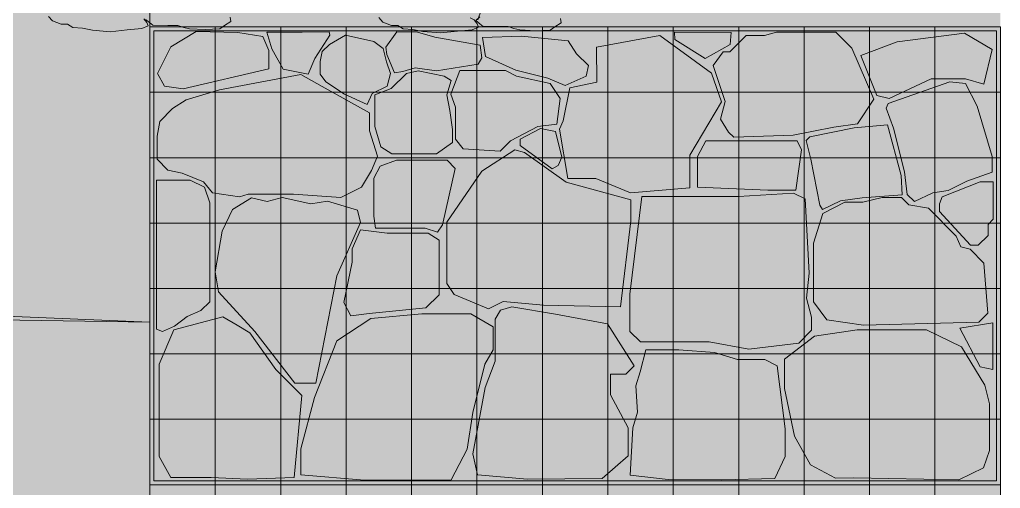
# Model space of a CAD drawing. Header units: centimetres. Extents: x -4381 to 5639, y -3920 to 4826.
# Drawn here: x 4.961 to 5.941, y 26.537 to 27.006 of the extents above; entities that cross this region are included whole.
import ezdxf
from ezdxf.xclip import XClip

# ---------------------------------------------------------------- set-up
doc = ezdxf.new("R2010")
doc.units = ezdxf.units.CM
doc.header["$MEASUREMENT"] = 0
doc.header["$XCLIPFRAME"] = 0
doc.set_wipeout_variables(frame=1)
doc.linetypes.add('Dashed', pattern=[0.564444, 0.282222, -0.282222])
doc.linetypes.add('Wipeout_Contour', pattern=[100, 0, -100])
for name, color, linetype in [('0- SITE', 7, 'Continuous'), ('Drawing & Figure', 7, 'Continuous'), ('Mur de clôture', 7, 'Continuous')]:
    doc.layers.add(name, color=color, linetype=linetype)
for name, color, linetype, lineweight in [('0- SITE_Pen_No__1', 7, 'Continuous', 5), ('0- SITE_Pen_No__18', 9, 'Continuous', 5), ('0_Pen_No__1', 7, 'Continuous', 5), ('0_Pen_No__20', 1, 'Continuous', 5), ('0_Pen_No__7', 7, 'Continuous', 5), ('Mur de clôture_Pen_No__1', 7, 'Continuous', 5), ('net_Pen_No__1', 7, 'Continuous', 5)]:
    doc.layers.add(name, color=color, linetype=linetype, lineweight=lineweight)
for name, color, linetype, lineweight, true_color in [('0- SITE_Pen_No__102', 7, 'Continuous', 5, 0xcccccc), ('0_Pen_No__254', 7, 'Continuous', 13, 0xe8e8e8), ('cad-block.com_Pen_No__62', 7, 'Continuous', 5, 0xaaaaaa), ('MURS CLOTURE_Pen_No__181', 7, 'Continuous', 5, 0xddeaa8)]:
    doc.layers.add(name, color=color, linetype=linetype, lineweight=lineweight, true_color=true_color)

# ---------------------------------------------------------------- blocks, each defined once
blk = doc.blocks.new('Drawing_8_8', base_point=(-322.57542, 32.20361))
at = {"layer": '0_Pen_No__254', "linetype": 'Continuous', "ltscale": 10}
for points in [[(5.20987, 26.95691), (5.20987, 26.97511), (5.2039, 26.98929), (5.17883, 26.99311), (5.13719, 26.99402), (5.11193, 26.97887), (5.09857, 26.95229), (5.10581, 26.9394), (5.1242, 26.93685)], [(5.22409, 26.95645), (5.2492, 26.9514), (5.25583, 26.96718), (5.27104, 26.99065), (5.27013, 26.99377), (5.24332, 26.99363), (5.20804, 26.99352), (5.21284, 26.97689)], [(5.28655, 26.99046), (5.27055, 26.98121), (5.26338, 26.97405), (5.26118, 26.96411), (5.26118, 26.9514), (5.26686, 26.94391), (5.28552, 26.93144), (5.30836, 26.92102), (5.31335, 26.93222), (5.32821, 26.93953), (5.33144, 26.95222), (5.32749, 26.96381), (5.32419, 26.97721), (5.31473, 26.98401)], [(5.32777, 26.97114), (5.33548, 26.953), (5.34391, 26.95427), (5.35609, 26.95785), (5.37764, 26.95491), (5.41915, 26.96145), (5.42276, 26.96782), (5.42102, 26.98048), (5.37594, 26.98858), (5.35865, 26.9936), (5.33794, 26.99376), (5.32674, 26.97855)], [(5.42357, 26.98811), (5.4265, 26.96901), (5.45676, 26.95556), (5.48869, 26.94761), (5.5061, 26.94033), (5.52722, 26.94964), (5.52942, 26.9601), (5.51753, 26.972), (5.509, 26.98494), (5.46258, 26.98959)], [(5.50889, 26.84719), (5.53678, 26.84719), (5.57149, 26.83272), (5.63058, 26.83781), (5.63058, 26.87045), (5.66237, 26.92378), (5.65222, 26.95257), (5.60067, 26.99017), (5.53753, 26.97842), (5.53758, 26.94362), (5.51065, 26.93794), (5.50412, 26.90493), (5.50039, 26.89639)], [(5.6154, 26.99343), (5.61554, 26.9862), (5.64587, 26.96726), (5.67097, 26.98112), (5.67202, 26.99318)], [(5.67453, 26.88839), (5.73378, 26.8904), (5.77473, 26.89861), (5.79834, 26.90188), (5.81465, 26.92666), (5.79258, 26.97757), (5.77648, 26.99366), (5.71738, 26.99366), (5.70539, 26.99011), (5.687, 26.99011), (5.67078, 26.97389), (5.66382, 26.97389), (5.65385, 26.96024), (5.66588, 26.92422), (5.66146, 26.90639), (5.66936, 26.89355)], [(5.83005, 26.92724), (5.8717, 26.9468), (5.9063, 26.9468), (5.92451, 26.94136), (5.93295, 26.97632), (5.9051, 26.99261), (5.83786, 26.98382), (5.80157, 26.97016), (5.81759, 26.93029)], [(5.09821, 26.88941), (5.09821, 26.8664), (5.10893, 26.85568), (5.12321, 26.85271), (5.1446, 26.84404), (5.15364, 26.83284), (5.18045, 26.82891), (5.18928, 26.8315), (5.2345, 26.8315), (5.28199, 26.8282), (5.30237, 26.8387), (5.31237, 26.85506), (5.31846, 26.86952), (5.31037, 26.89496), (5.31037, 26.91299), (5.2419, 26.95104), (5.16046, 26.9359), (5.12737, 26.92596), (5.11373, 26.91716), (5.10082, 26.90425)], [(5.31599, 26.93088), (5.31599, 26.89913), (5.32196, 26.87872), (5.33281, 26.87202), (5.3774, 26.87202), (5.39339, 26.88318), (5.39339, 26.89609), (5.39075, 26.91533), (5.38777, 26.93094), (5.39221, 26.94529), (5.38507, 26.94945), (5.35929, 26.95494), (5.34739, 26.95233), (5.33231, 26.93725)], [(5.39196, 26.93168), (5.39654, 26.91842), (5.39654, 26.88668), (5.40403, 26.87672), (5.4412, 26.87456), (5.45153, 26.8849), (5.47868, 26.89906), (5.4977, 26.90159), (5.50099, 26.92706), (5.49112, 26.94231), (5.45758, 26.94942), (5.44658, 26.95525), (5.40078, 26.95525)], [(5.84781, 26.83114), (5.85525, 26.82406), (5.8735, 26.83289), (5.88885, 26.8352), (5.90754, 26.84455), (5.93273, 26.85351), (5.93273, 26.86909), (5.91794, 26.91953), (5.90634, 26.94213), (5.89059, 26.94368), (5.82881, 26.92211), (5.82686, 26.91767), (5.83411, 26.89753), (5.84519, 26.85379)], [(5.46102, 26.88021), (5.49314, 26.857), (5.49908, 26.86015), (5.50288, 26.86858), (5.49658, 26.89435), (5.48137, 26.89731), (5.46102, 26.88652)], [(5.76051, 26.82058), (5.76311, 26.81636), (5.78118, 26.82474), (5.80302, 26.82785), (5.84288, 26.83098), (5.84177, 26.85026), (5.82832, 26.90087), (5.79494, 26.89791), (5.7507, 26.889), (5.74689, 26.88519), (5.75172, 26.86649)], [(5.63833, 26.83854), (5.70875, 26.83556), (5.73674, 26.83556), (5.74222, 26.87575), (5.73801, 26.885), (5.64662, 26.885), (5.63833, 26.86905)], [(5.48459, 26.72053), (5.56154, 26.71906), (5.57163, 26.80475), (5.57163, 26.82578), (5.5071, 26.84356), (5.46528, 26.87307), (5.45571, 26.87586), (5.42272, 26.85466), (5.38767, 26.80349), (5.38767, 26.74229), (5.39511, 26.73124), (5.42958, 26.717), (5.44405, 26.72423)], [(5.3164, 26.79754), (5.36625, 26.79754), (5.37855, 26.79358), (5.38357, 26.80096), (5.39611, 26.85729), (5.38801, 26.86539), (5.33742, 26.86539), (5.32121, 26.85947), (5.31486, 26.84764), (5.31486, 26.80961)], [(5.09749, 26.69653), (5.1038, 26.69423), (5.11572, 26.69973), (5.12829, 26.70927), (5.14201, 26.71512), (5.15088, 26.72399), (5.15088, 26.82294), (5.14556, 26.83847), (5.13135, 26.84563), (5.09749, 26.84563)], [(5.88006, 26.81438), (5.91117, 26.78048), (5.91899, 26.78048), (5.92873, 26.79022), (5.92873, 26.80139), (5.93394, 26.8066), (5.93394, 26.84372), (5.92068, 26.84372), (5.88298, 26.82904), (5.88006, 26.82176)], [(5.15947, 26.73384), (5.1958, 26.69432), (5.23589, 26.64265), (5.25676, 26.64265), (5.2779, 26.74981), (5.30148, 26.80329), (5.2984, 26.81569), (5.2684, 26.82443), (5.25178, 26.82196), (5.22335, 26.82826), (5.20834, 26.82432), (5.19266, 26.82795), (5.17352, 26.81631), (5.16342, 26.7945), (5.15631, 26.75388)], [(5.57072, 26.69416), (5.58125, 26.68383), (5.65006, 26.68383), (5.68955, 26.67657), (5.73953, 26.68276), (5.7524, 26.69563), (5.7524, 26.70872), (5.74714, 26.72753), (5.74989, 26.75245), (5.746, 26.82681), (5.73415, 26.83262), (5.67917, 26.82935), (5.58286, 26.82935), (5.57072, 26.73154)], [(5.80422, 26.70053), (5.91955, 26.70366), (5.92857, 26.71269), (5.92448, 26.76272), (5.91068, 26.77652), (5.90166, 26.77902), (5.89696, 26.78964), (5.86906, 26.81754), (5.8497, 26.82104), (5.84235, 26.82838), (5.82283, 26.82838), (5.8035, 26.82342), (5.78564, 26.82342), (5.76364, 26.81239), (5.75431, 26.78268), (5.75431, 26.72386), (5.7675, 26.70583)], [(5.29196, 26.7099), (5.3102, 26.71235), (5.36694, 26.71785), (5.38012, 26.73103), (5.38012, 26.78569), (5.3692, 26.79247), (5.3281, 26.79247), (5.30146, 26.7959), (5.29307, 26.77686), (5.29307, 26.7636), (5.28494, 26.72311)], [(5.24201, 26.55104), (5.30545, 26.54566), (5.39225, 26.546), (5.408, 26.57649), (5.41388, 26.61333), (5.42593, 26.66145), (5.43422, 26.67588), (5.43422, 26.69893), (5.41168, 26.7119), (5.36295, 26.7119), (5.31192, 26.70732), (5.27798, 26.68496), (5.25552, 26.62829), (5.24201, 26.57684)], [(5.41377, 26.57185), (5.41856, 26.55099), (5.46831, 26.54649), (5.5431, 26.54722), (5.56913, 26.57002), (5.56913, 26.59808), (5.55139, 26.63092), (5.55139, 26.65161), (5.56664, 26.65161), (5.5749, 26.65987), (5.54827, 26.70188), (5.49641, 26.71157), (5.45264, 26.71877), (5.44148, 26.71565), (5.43599, 26.70658), (5.43599, 26.66452), (5.42598, 26.63831)], [(5.10035, 26.66147), (5.10035, 26.56921), (5.11184, 26.54846), (5.15231, 26.54846), (5.18847, 26.54659), (5.23523, 26.54836), (5.243, 26.63021), (5.2169, 26.65631), (5.19097, 26.6931), (5.1639, 26.70893), (5.11509, 26.69592)], [(5.90067, 26.69768), (5.9207, 26.6591), (5.9334, 26.65612), (5.9334, 26.70308)], [(5.89964, 26.54592), (5.92414, 26.55792), (5.93016, 26.57546), (5.93016, 26.62188), (5.92545, 26.64053), (5.9022, 26.67897), (5.86716, 26.69607), (5.79779, 26.69607), (5.75533, 26.68972), (5.72515, 26.66647), (5.72515, 26.63742), (5.73539, 26.58955), (5.75119, 26.56109), (5.77617, 26.54761), (5.79441, 26.54801)], [(5.5711, 26.55075), (5.60914, 26.54644), (5.66273, 26.54583), (5.71562, 26.5472), (5.72595, 26.56918), (5.72595, 26.59694), (5.71804, 26.65991), (5.7055, 26.66615), (5.67816, 26.66615), (5.6554, 26.67329), (5.61964, 26.67595), (5.58661, 26.67595), (5.5811, 26.65409), (5.57673, 26.64008), (5.57849, 26.61366), (5.57358, 26.598)]]:
    blk.add_hatch(color=256, dxfattribs=at).paths.add_polyline_path(points)
at = {"layer": '0_Pen_No__7', "linetype": 'Continuous', "ltscale": 10, "flags": 128}
for points in [[(5.41891, 27.00567), (5.42223, 27.01549)], [(5.50153, 27.00732), (5.50216, 27.00273), (5.49559, 26.99882), (5.49099, 26.99556), (5.47657, 26.99496), (5.46083, 26.99568), (5.45494, 26.99701), (5.44905, 26.999), (5.43921, 26.99904), (5.42413, 26.9991), (5.42087, 27.00173), (5.41695, 27.00502), (5.42089, 27.00894)], [(5.41891, 27.00567), (5.42223, 27.01549)], [(5.50153, 27.00732), (5.50216, 27.00273), (5.49559, 26.99882), (5.49099, 26.99556), (5.47657, 26.99496), (5.46083, 26.99568), (5.45494, 26.99701), (5.44905, 26.999), (5.43921, 26.99904), (5.42413, 26.9991), (5.42087, 27.00173), (5.41695, 27.00502), (5.42089, 27.00894)], [(5.41106, 27.00767), (5.41498, 27.00569), (5.41824, 27.00174), (5.41954, 26.99846), (5.41298, 26.99587), (5.39855, 26.99461), (5.3815, 26.99271), (5.3638, 26.99409), (5.35397, 26.99609), (5.34414, 26.99679), (5.33891, 27.00008), (5.33235, 27.00011), (5.32384, 27.00342), (5.31993, 27.00802)], [(5.41106, 27.00767), (5.41498, 27.00569), (5.41824, 27.00174), (5.41954, 26.99846), (5.41298, 26.99587), (5.39855, 26.99461), (5.3815, 26.99271), (5.3638, 26.99409), (5.35397, 26.99609), (5.34414, 26.99679), (5.33891, 27.00008), (5.33235, 27.00011), (5.32384, 27.00342), (5.31993, 27.00802)]]:
    blk.add_lwpolyline(points, dxfattribs=at)
at = {"layer": 'cad-block.com_Pen_No__62', "linetype": 'Continuous', "ltscale": 10, "flags": 128}
for points in [[(5.20987, 26.95691), (5.20987, 26.97511), (5.2039, 26.98929), (5.17883, 26.99311), (5.13719, 26.99402), (5.11193, 26.97887), (5.09857, 26.95229), (5.10581, 26.9394), (5.1242, 26.93685), (5.20987, 26.95691)], [(5.22409, 26.95645), (5.21284, 26.97689), (5.20804, 26.99352), (5.24332, 26.99363), (5.27013, 26.99377), (5.27104, 26.99065), (5.25583, 26.96718), (5.2492, 26.9514), (5.22409, 26.95645)], [(5.28655, 26.99046), (5.31473, 26.98401), (5.32419, 26.97721), (5.32749, 26.96381), (5.33144, 26.95222), (5.32821, 26.93953), (5.31335, 26.93222), (5.30836, 26.92102), (5.28552, 26.93144), (5.26686, 26.94391), (5.26118, 26.9514), (5.26118, 26.96411), (5.26338, 26.97405), (5.27055, 26.98121), (5.28655, 26.99046)], [(5.32777, 26.97114), (5.33548, 26.953), (5.34391, 26.95427), (5.35609, 26.95785), (5.37764, 26.95491), (5.41915, 26.96145), (5.42276, 26.96782), (5.42102, 26.98048), (5.37594, 26.98858), (5.35865, 26.9936), (5.33794, 26.99376), (5.32674, 26.97855), (5.32777, 26.97114)], [(5.42357, 26.98811), (5.4265, 26.96901), (5.45676, 26.95556), (5.48869, 26.94761), (5.5061, 26.94033), (5.52722, 26.94964), (5.52942, 26.9601), (5.51753, 26.972), (5.509, 26.98494), (5.46258, 26.98959), (5.42357, 26.98811)], [(5.50889, 26.84719), (5.53678, 26.84719), (5.57149, 26.83272), (5.63058, 26.83781), (5.63058, 26.87045), (5.66237, 26.92378), (5.65222, 26.95257), (5.60067, 26.99017), (5.53753, 26.97842), (5.53758, 26.94362), (5.51065, 26.93794), (5.50412, 26.90493), (5.50039, 26.89639), (5.50889, 26.84719)], [(5.6154, 26.99343), (5.61554, 26.9862), (5.64587, 26.96726), (5.67097, 26.98112), (5.67202, 26.99318), (5.6154, 26.99343)], [(5.67453, 26.88839), (5.66936, 26.89355), (5.66146, 26.90639), (5.66588, 26.92422), (5.65385, 26.96024), (5.66382, 26.97389), (5.67078, 26.97389), (5.687, 26.99011), (5.70539, 26.99011), (5.71738, 26.99366), (5.77648, 26.99366), (5.79258, 26.97757), (5.81465, 26.92666), (5.79834, 26.90188), (5.77473, 26.89861), (5.73378, 26.8904), (5.67453, 26.88839)], [(5.83005, 26.92724), (5.81759, 26.93029), (5.80157, 26.97016), (5.83786, 26.98382), (5.9051, 26.99261), (5.93295, 26.97632), (5.92451, 26.94136), (5.9063, 26.9468), (5.8717, 26.9468), (5.83005, 26.92724)], [(5.28199, 26.8282), (5.30237, 26.8387), (5.31237, 26.85506), (5.31846, 26.86952), (5.31037, 26.89496), (5.31037, 26.91299), (5.26321, 26.9392), (5.2419, 26.95104), (5.16046, 26.9359), (5.12737, 26.92596), (5.11373, 26.91716), (5.10082, 26.90425), (5.09821, 26.88941), (5.09821, 26.8664), (5.10893, 26.85568), (5.12321, 26.85271), (5.1446, 26.84404), (5.15364, 26.83284), (5.18045, 26.82891), (5.18928, 26.8315), (5.2345, 26.8315), (5.28199, 26.8282)], [(5.31599, 26.93088), (5.31599, 26.89913), (5.32196, 26.87872), (5.33281, 26.87202), (5.3774, 26.87202), (5.39339, 26.88318), (5.39339, 26.89609), (5.39075, 26.91533), (5.38777, 26.93094), (5.39221, 26.94529), (5.38507, 26.94945), (5.35929, 26.95494), (5.34739, 26.95233), (5.33231, 26.93725), (5.31599, 26.93088)], [(5.39654, 26.88668), (5.39654, 26.90081), (5.39654, 26.91842), (5.39196, 26.93168), (5.40078, 26.95525), (5.44658, 26.95525), (5.45758, 26.94942), (5.49112, 26.94231), (5.50099, 26.92706), (5.4977, 26.90159), (5.47868, 26.89906), (5.45153, 26.8849), (5.4412, 26.87456), (5.40403, 26.87672), (5.39654, 26.88668)], [(5.84781, 26.83114), (5.84519, 26.85379), (5.83411, 26.89753), (5.82686, 26.91767), (5.82881, 26.92211), (5.89059, 26.94368), (5.90634, 26.94213), (5.91794, 26.91953), (5.93273, 26.86909), (5.93273, 26.85351), (5.90754, 26.84455), (5.88885, 26.8352), (5.8735, 26.83289), (5.85525, 26.82406), (5.84781, 26.83114)], [(5.46102, 26.88021), (5.46102, 26.88652), (5.48137, 26.89731), (5.49658, 26.89435), (5.50288, 26.86858), (5.49908, 26.86015), (5.49314, 26.857), (5.46102, 26.88021)], [(5.76051, 26.82058), (5.75172, 26.86649), (5.74689, 26.88519), (5.7507, 26.889), (5.79494, 26.89791), (5.82832, 26.90087), (5.84177, 26.85026), (5.84288, 26.83098), (5.80302, 26.82785), (5.78118, 26.82474), (5.76311, 26.81636), (5.76051, 26.82058)], [(5.63833, 26.83854), (5.63833, 26.86905), (5.64662, 26.885), (5.73801, 26.885), (5.74222, 26.87575), (5.73674, 26.83556), (5.70875, 26.83556), (5.63833, 26.83854)], [(5.48459, 26.72053), (5.44405, 26.72423), (5.42958, 26.717), (5.39511, 26.73124), (5.38767, 26.74229), (5.38767, 26.80349), (5.42272, 26.85466), (5.45571, 26.87586), (5.46528, 26.87307), (5.5071, 26.84356), (5.57163, 26.82578), (5.57163, 26.80475), (5.56154, 26.71906), (5.48459, 26.72053)], [(5.3164, 26.79754), (5.36625, 26.79754), (5.37855, 26.79358), (5.38357, 26.80096), (5.39611, 26.85729), (5.38801, 26.86539), (5.33742, 26.86539), (5.32121, 26.85947), (5.31486, 26.84764), (5.31486, 26.80961), (5.3164, 26.79754)], [(5.09749, 26.69653), (5.09749, 26.84563), (5.12685, 26.84563), (5.13135, 26.84563), (5.14556, 26.83847), (5.15088, 26.82294), (5.15088, 26.72399), (5.14201, 26.71512), (5.12829, 26.70927), (5.11572, 26.69973), (5.1038, 26.69423), (5.09749, 26.69653)], [(5.88006, 26.81438), (5.88006, 26.82176), (5.88298, 26.82904), (5.92068, 26.84372), (5.93394, 26.84372), (5.93394, 26.82276), (5.93394, 26.8066), (5.92873, 26.80139), (5.92873, 26.79022), (5.91899, 26.78048), (5.91117, 26.78048), (5.88006, 26.81438)], [(5.15947, 26.73384), (5.15631, 26.75388), (5.16342, 26.7945), (5.17352, 26.81631), (5.19266, 26.82795), (5.20834, 26.82432), (5.22335, 26.82826), (5.25178, 26.82196), (5.2684, 26.82443), (5.2984, 26.81569), (5.30148, 26.80329), (5.2779, 26.74981), (5.25676, 26.64265), (5.23589, 26.64265), (5.1958, 26.69432), (5.15947, 26.73384)], [(5.57072, 26.69416), (5.57072, 26.73154), (5.58286, 26.82935), (5.60221, 26.82935), (5.67917, 26.82935), (5.73415, 26.83262), (5.746, 26.82681), (5.74989, 26.75245), (5.74714, 26.72753), (5.7524, 26.70872), (5.7524, 26.69563), (5.73953, 26.68276), (5.68955, 26.67657), (5.65006, 26.68383), (5.58125, 26.68383), (5.57072, 26.69416)], [(5.80422, 26.70053), (5.7675, 26.70583), (5.75431, 26.72386), (5.75431, 26.78268), (5.76364, 26.81239), (5.78564, 26.82342), (5.8035, 26.82342), (5.82283, 26.82838), (5.84235, 26.82838), (5.8497, 26.82104), (5.86906, 26.81754), (5.89696, 26.78964), (5.90166, 26.77902), (5.91068, 26.77652), (5.92448, 26.76272), (5.92857, 26.71269), (5.91955, 26.70366), (5.80422, 26.70053)], [(5.29196, 26.7099), (5.28494, 26.72311), (5.29307, 26.7636), (5.29307, 26.77686), (5.30146, 26.7959), (5.3281, 26.79247), (5.3692, 26.79247), (5.38012, 26.78569), (5.38012, 26.73103), (5.36694, 26.71785), (5.3102, 26.71235), (5.29196, 26.7099)], [(5.24201, 26.55104), (5.24201, 26.57684), (5.25552, 26.62829), (5.27798, 26.68496), (5.31192, 26.70732), (5.36295, 26.7119), (5.41168, 26.7119), (5.43422, 26.69893), (5.43422, 26.67588), (5.42593, 26.66145), (5.41388, 26.61333), (5.408, 26.57649), (5.39225, 26.546), (5.30545, 26.54566), (5.24201, 26.55104)], [(5.41377, 26.57185), (5.41856, 26.55099), (5.46831, 26.54649), (5.5431, 26.54722), (5.56913, 26.57002), (5.56913, 26.59808), (5.55139, 26.63092), (5.55139, 26.65161), (5.56664, 26.65161), (5.5749, 26.65987), (5.54827, 26.70188), (5.49641, 26.71157), (5.45264, 26.71877), (5.44148, 26.71565), (5.43599, 26.70658), (5.43599, 26.68433), (5.43599, 26.66452), (5.42598, 26.63831), (5.41377, 26.57185)], [(5.11184, 26.54846), (5.15231, 26.54846), (5.18847, 26.54659), (5.23523, 26.54836), (5.243, 26.63021), (5.2169, 26.65631), (5.19097, 26.6931), (5.17812, 26.70062), (5.1639, 26.70893), (5.11509, 26.69592), (5.10035, 26.66147), (5.10035, 26.56921), (5.11184, 26.54846)], [(5.90067, 26.69768), (5.9207, 26.6591), (5.9334, 26.65612), (5.9334, 26.70308), (5.90067, 26.69768)], [(5.89964, 26.54592), (5.79441, 26.54801), (5.77617, 26.54761), (5.75119, 26.56109), (5.73539, 26.58955), (5.72515, 26.63742), (5.72515, 26.66647), (5.75533, 26.68972), (5.79779, 26.69607), (5.86716, 26.69607), (5.9022, 26.67897), (5.92545, 26.64053), (5.93016, 26.62188), (5.93016, 26.57546), (5.92414, 26.55792), (5.89964, 26.54592)], [(5.5711, 26.55075), (5.57358, 26.598), (5.57849, 26.61366), (5.57673, 26.64008), (5.5811, 26.65409), (5.58661, 26.67595), (5.61964, 26.67595), (5.6554, 26.67329), (5.67816, 26.66615), (5.7055, 26.66615), (5.71804, 26.65991), (5.72595, 26.59694), (5.72595, 26.56918), (5.71562, 26.5472), (5.66273, 26.54583), (5.60914, 26.54644), (5.5711, 26.55075)]]:
    blk.add_lwpolyline(points, close=True, dxfattribs=at)
at = {"layer": 'net_Pen_No__1', "linetype": 'Continuous', "ltscale": 10, "flags": 128}
for points in [[(5.15643, 26.9988), (5.15643, 26.54111)], [(5.22181, 26.9988), (5.22181, 26.54111)], [(5.28719, 26.9988), (5.28719, 26.54111)], [(5.35258, 26.9988), (5.35258, 26.54111)], [(5.41796, 26.9988), (5.41796, 26.54111)], [(5.48335, 26.9988), (5.48335, 26.54111)], [(5.54873, 26.9988), (5.54873, 26.54111)], [(5.61412, 26.9988), (5.61412, 26.54111)], [(5.6795, 26.9988), (5.6795, 26.54111)], [(5.74489, 26.9988), (5.74489, 26.54111)], [(5.81027, 26.9988), (5.81027, 26.54111)], [(5.87565, 26.9988), (5.87565, 26.54111)], [(5.15643, 26.54111), (5.15643, 26.08342)], [(5.22181, 26.54111), (5.22181, 26.08342)], [(5.28719, 26.54111), (5.28719, 26.08342)], [(5.35258, 26.54111), (5.35258, 26.08342)], [(5.41796, 26.54111), (5.41796, 26.08342)], [(5.48335, 26.54111), (5.48335, 26.08342)], [(5.54873, 26.54111), (5.54873, 26.08342)], [(5.61412, 26.54111), (5.61412, 26.08342)], [(5.6795, 26.54111), (5.6795, 26.08342)], [(5.74489, 26.54111), (5.74489, 26.08342)], [(5.81027, 26.54111), (5.81027, 26.08342)], [(5.87565, 26.54111), (5.87565, 26.08342)]]:
    blk.add_lwpolyline(points, dxfattribs=at)
at = {"color": 254, "linetype": 'Wipeout_Contour', "lineweight": 0, "ltscale": 108.012128}
blk.add_wipeout([(5.09104, 26.70361), (1, 26.76617), (1, 26.7253), (5.09104, 26.64196)], dxfattribs=at).dxf.layer = '0- SITE'
at = {"layer": '0- SITE_Pen_No__18', "linetype": 'Continuous', "ltscale": 10}
blk.add_hatch(color=256, dxfattribs=at).paths.add_polyline_path([(5.09104, 26.70361), (1, 26.76617), (1, 26.7253), (5.09104, 26.64196)])
at = {"color": 254, "linetype": 'Wipeout_Contour', "lineweight": 0, "ltscale": 106.048311}
blk.add_wipeout([(5.09104, 26.64196), (1, 26.46823), (1, 26.12963), (5.09104, 26.12963)], dxfattribs=at).dxf.layer = '0- SITE'
at = {"layer": '0- SITE_Pen_No__18', "linetype": 'Continuous', "ltscale": 10}
blk.add_hatch(color=256, dxfattribs=at).paths.add_polyline_path([(5.09104, 26.64196), (1, 26.46823), (1, 26.12963), (5.09104, 26.12963)])
at = {"color": 254, "linetype": 'Wipeout_Contour', "lineweight": 0, "ltscale": 80.628744}
blk.add_wipeout([(5.09104, 26.64196), (1, 26.7253), (1, 26.46823)], dxfattribs=at).dxf.layer = '0- SITE'
at = {"layer": '0- SITE_Pen_No__102', "linetype": 'Continuous', "ltscale": 10}
blk.add_hatch(color=256, dxfattribs=at).paths.add_polyline_path([(5.09104, 26.64196), (1, 26.7253), (1, 26.46823)])
at = {"layer": 'net_Pen_No__1', "linetype": 'Continuous', "ltscale": 10, "flags": 128}
for points in [[(5.09104, 26.67188), (5.94104, 26.67188)], [(5.09104, 26.6065), (5.94104, 26.6065)]]:
    blk.add_lwpolyline(points, dxfattribs=at)
blk.add_lwpolyline([(5.09104, 26.54111), (5.09104, 26.08342), (5.94104, 26.08342), (5.94104, 26.54111), (5.09104, 26.54111)], close=True, dxfattribs=at)
at = {"color": 254, "linetype": 'Wipeout_Contour', "lineweight": 0, "ltscale": 80.831421}
blk.add_wipeout([(5.09104, 26.70361), (1, 26.86979), (1, 26.76617)], dxfattribs=at).dxf.layer = '0- SITE'
at = {"layer": '0- SITE_Pen_No__18', "linetype": 'Continuous', "ltscale": 10}
blk.add_hatch(color=256, dxfattribs=at).paths.add_polyline_path([(5.09104, 26.70361), (1, 26.86979), (1, 26.76617)])
at = {"color": 254, "linetype": 'Wipeout_Contour', "lineweight": 0, "ltscale": 82.658964}
blk.add_wipeout([(2.86919, 27.20361), (5.09104, 26.70361), (5.09104, 27.20361)], dxfattribs=at).dxf.layer = '0- SITE'
at = {"layer": '0- SITE_Pen_No__18', "linetype": 'Continuous', "ltscale": 10}
blk.add_hatch(color=256, dxfattribs=at).paths.add_polyline_path([(2.86919, 27.20361), (5.09104, 26.70361), (5.09104, 27.20361)])
at = {"color": 254, "linetype": 'Wipeout_Contour', "lineweight": 0, "ltscale": 109.029328}
blk.add_wipeout([(2.66906, 27.20361), (1, 27.20361), (1, 26.86979), (5.09104, 26.70361)], dxfattribs=at).dxf.layer = '0- SITE'
at = {"layer": '0- SITE_Pen_No__18', "linetype": 'Continuous', "ltscale": 10}
blk.add_hatch(color=256, dxfattribs=at).paths.add_polyline_path([(2.66906, 27.20361), (1, 27.20361), (1, 26.86979), (5.09104, 26.70361)])
at = {"color": 254, "linetype": 'Wipeout_Contour', "lineweight": 0, "ltscale": 82.454996}
blk.add_wipeout([(2.66906, 27.20361), (5.09104, 26.70361), (2.86919, 27.20361)], dxfattribs=at).dxf.layer = '0- SITE'
at = {"layer": '0- SITE_Pen_No__18', "linetype": 'Continuous', "ltscale": 10}
blk.add_hatch(color=256, dxfattribs=at).paths.add_polyline_path([(2.66906, 27.20361), (5.09104, 26.70361), (2.86919, 27.20361)])
at = {"layer": '0_Pen_No__1', "linetype": 'Continuous', "lineweight": 0, "ltscale": 10, "true_color": 0xffffff}
blk.add_hatch(color=7, dxfattribs=at).paths.add_polyline_path([(5.94104, 28.11431), (5.09104, 28.11431), (5.09104, 25.23113), (5.94104, 25.23113)])
at = {"layer": 'Mur de clôture', "linetype": 'Continuous', "lineweight": 0, "ltscale": 10, "true_color": 0x000000}
blk.add_hatch(color=18, dxfattribs=at).paths.add_polyline_path([(5.94104, 28.11431), (5.09104, 28.11431), (5.09104, 24.76742), (5.94104, 24.76742)])
at = {"layer": 'MURS CLOTURE_Pen_No__181', "linetype": 'Continuous', "lineweight": 0, "ltscale": 10, "true_color": 0xdfe9b8}
blk.add_hatch(color=254, dxfattribs=at).paths.add_polyline_path([(5.2658, 27.16135), (5.2218, 27.20107), (5.18943, 27.19767), (5.16217, 27.18071), (5.15518, 27.16999), (5.19323, 27.16064), (5.19239, 27.1471), (5.12722, 27.13534), (5.10186, 27.11774), (5.10685, 27.1006), (5.1532, 27.10525), (5.18055, 27.0862), (5.21547, 27.09277), (5.1834, 27.07918), (5.10941, 27.06666), (5.08297, 27.05761), (5.04032, 27.01894), (5.03367, 26.99537), (5.12481, 26.99829), (5.19337, 27.00688), (5.26009, 27.02084), (5.33175, 27.01387), (5.35405, 27.00188), (5.41891, 27.00567), (5.49894, 27.0165), (5.55452, 27.01575), (5.63513, 27.00419), (5.71319, 27.01477), (5.74662, 27.02218), (5.73651, 27.054), (5.71176, 27.06432), (5.7717, 27.07752), (5.6966, 27.09292), (5.79684, 27.11623), (5.78987, 27.13297), (5.71878, 27.1404), (5.70237, 27.1546), (5.76456, 27.18673), (5.69112, 27.1894), (5.641, 27.14662), (5.62378, 27.17435), (5.5937, 27.17714), (5.58668, 27.16137), (5.57713, 27.14371), (5.54965, 27.14456), (5.50398, 27.13599), (5.48157, 27.12322), (5.46019, 27.1159), (5.37138, 27.15778), (5.33599, 27.16234), (5.31098, 27.18462), (5.27414, 27.17042)])
at = {"layer": '0- SITE_Pen_No__1', "linetype": 'Continuous', "ltscale": 10}
for p in [(1, 26.86979), (1, 26.76617), (5.09104, 26.70361)]:
    blk.add_line(p, (5.09104, 26.70361), dxfattribs=at)
at = {"layer": '0_Pen_No__1', "linetype": 'Continuous', "ltscale": 10}
blk.add_line((5.09104, 28.11431), (5.09104, 25.23113), dxfattribs=at)
at = {"layer": '0_Pen_No__20', "linetype": 'Dashed', "ltscale": 10}
blk.add_line((5.09104, 25.23928), (5.09104, 45.11707), dxfattribs=at)
at = {"layer": '0_Pen_No__7', "linetype": 'Continuous', "ltscale": 10, "flags": 128}
for points in [[(5.1714, 27.0086), (5.17204, 27.00401), (5.16547, 27.0001), (5.16087, 26.99684), (5.14644, 26.99624), (5.13071, 26.99696), (5.12481, 26.99829), (5.11892, 27.00028), (5.10909, 27.00032), (5.09401, 27.00038), (5.09074, 27.00301), (5.08682, 27.00631)], [(5.1714, 27.0086), (5.17204, 27.00401), (5.16547, 27.0001), (5.16087, 26.99684), (5.14644, 26.99624), (5.13071, 26.99696), (5.12481, 26.99829), (5.11892, 27.00028), (5.10909, 27.00032), (5.09401, 27.00038), (5.09074, 27.00301), (5.08682, 27.00631)], [(5.08486, 27.00697), (5.08812, 27.00302), (5.08942, 26.99974), (5.08285, 26.99715), (5.06842, 26.99589), (5.05137, 26.99399), (5.03367, 26.99537), (5.02385, 26.99738), (5.01402, 26.99807), (5.00878, 27.00137), (5.00223, 27.00139), (4.99372, 27.0047), (4.9898, 27.0093)]]:
    blk.add_lwpolyline(points, dxfattribs=at)
at = {"layer": 'Mur de clôture_Pen_No__1', "linetype": 'Continuous', "ltscale": 10}
blk.add_line((5.09104, 28.11431), (5.09104, 25.21058), dxfattribs=at)
at = {"layer": 'net_Pen_No__1', "linetype": 'Continuous', "ltscale": 10, "flags": 128}
for points in [[(5.09104, 26.9988), (5.09104, 26.54111), (5.94104, 26.54111), (5.94104, 26.9988), (5.09104, 26.9988)], [(5.09496, 26.99488), (5.09496, 26.54503), (5.93712, 26.54503), (5.93712, 26.99488), (5.09496, 26.99488)]]:
    blk.add_lwpolyline(points, close=True, dxfattribs=at)
for points in [[(5.09104, 26.93342), (5.94104, 26.93342)], [(5.09104, 26.86803), (5.94104, 26.86803)], [(5.09104, 26.80265), (5.94104, 26.80265)], [(5.09104, 26.73726), (5.94104, 26.73726)]]:
    blk.add_lwpolyline(points, dxfattribs=at)

msp = doc.modelspace()

# ---------------------------------------------------------------- block references
at = {"layer": 'Drawing & Figure', "color": 151, "linetype": 'Continuous', "lineweight": 5, "ltscale": 10, "true_color": 0x80c2ff}
ref = msp.add_blockref('Drawing_8_8', (-322.57542, 32.20361), dxfattribs=at)
XClip(ref).set_block_clipping_path([(1, 23.6253966175), (50.7463984619, 45.1170657245)])

doc.saveas('drawing.dxf')
